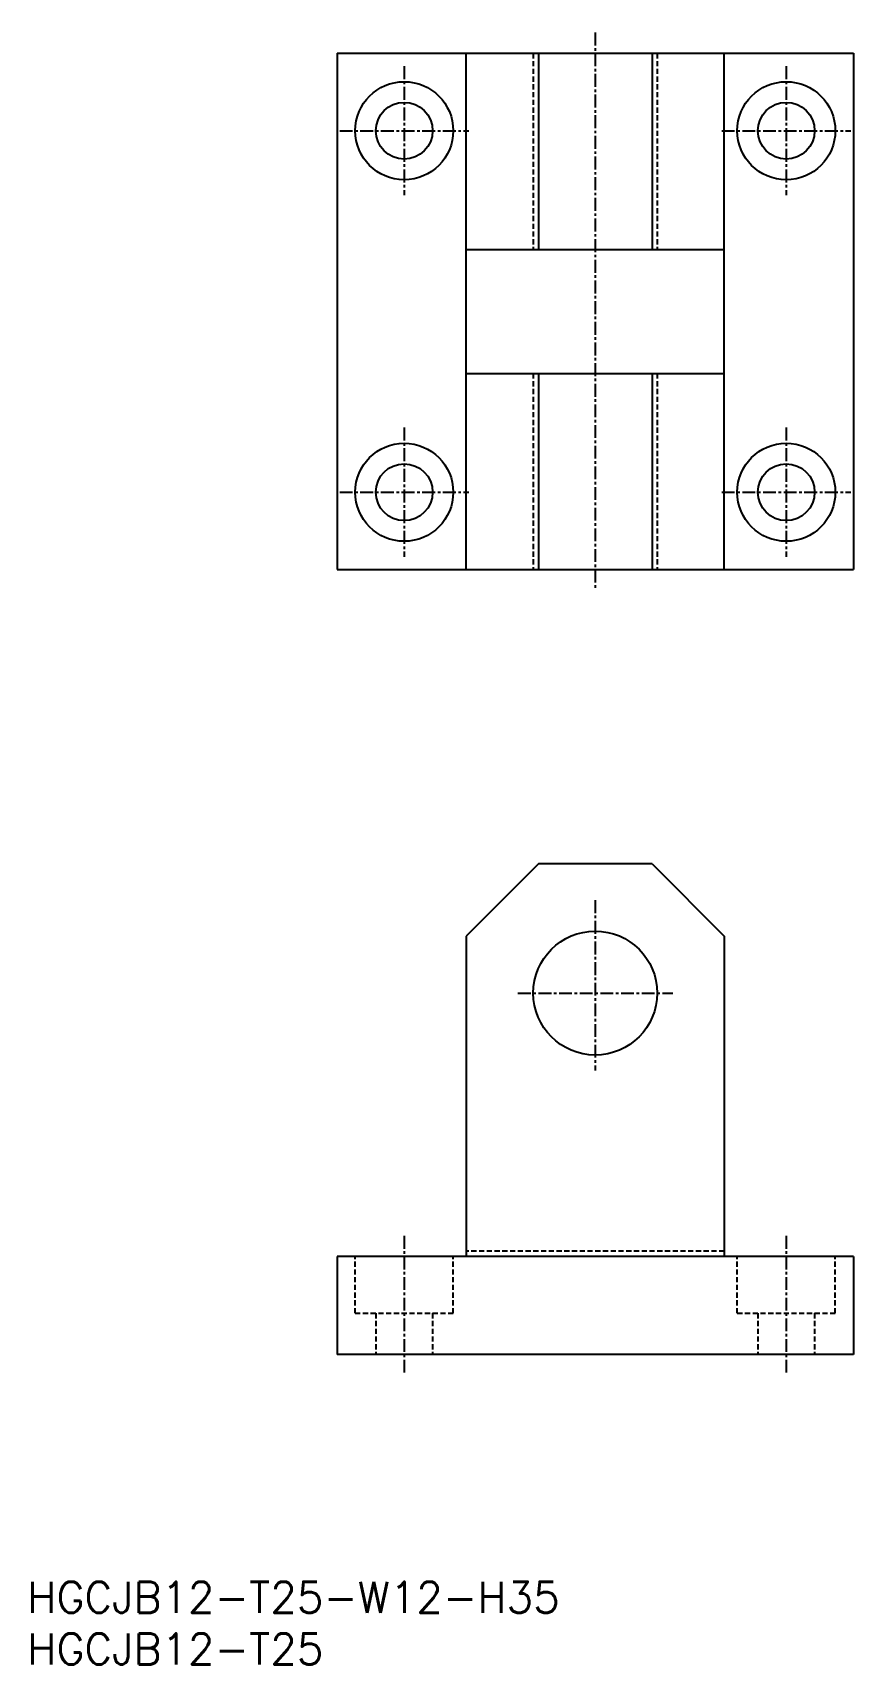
# Model space of a CAD drawing. Extents: x 1 to 80, y 0 to 158.
import ezdxf

# ---------------------------------------------------------------- set-up
doc = ezdxf.new("R2010")
doc.units = 0
doc.linetypes.add('CENTER', pattern=[2, 1.25, -0.25, 0.25, -0.25])
doc.linetypes.add('DASHED', pattern=[0.75, 0.5, -0.25])
doc.layers.get('0').update_dxf_attribs({"linetype": 'CONTINUOUS'})
doc.layers.add('CENTER', color=1, linetype='CENTER')
doc.styles.get("Standard").update_dxf_attribs({"font": 'txt.shx'})

# ---------------------------------------------------------------- blocks, each defined once
blk = doc.blocks.new('*U14')
at = {"color": 7, "linetype": 'CONTINUOUS'}
blk.add_text('HGCJB12-T25', height=3, dxfattribs=at).set_placement((0, 0))
blk = doc.blocks.new('*U15')
at = {"color": 7, "linetype": 'CONTINUOUS'}
blk.add_text('HGCJB12-T25-W12-H35', height=3, dxfattribs=at).set_placement((0, 5))

msp = doc.modelspace()

# ---------------------------------------------------------------- linework, layer by layer
at = {"color": 7, "linetype": 'CONTINUOUS'}
for p, q in [((30, 156), (30, 106)), ((30, 156), (80, 156)), ((42.5, 106), (42.5, 156)), ((49.5, 156), (49.5, 137)), ((60.5, 156), (60.5, 137)), ((67.5, 106), (67.5, 156)), ((80, 156), (80, 106)), ((42.5, 137), (67.5, 137)), ((42.5, 125), (67.5, 125)), ((49.5, 125), (49.5, 106)), ((60.5, 125), (60.5, 106)), ((30, 106), (80, 106)), ((49.5, 77.5), (42.5, 70.5)), ((60.5, 77.5), (49.5, 77.5)), ((60.5, 77.5), (67.5, 70.5)), ((42.5, 70.5), (42.5, 39.5)), ((67.5, 70.5), (67.5, 39.5)), ((30, 39.5), (30, 30)), ((80, 39.5), (30, 39.5)), ((80, 39.5), (80, 30)), ((80, 30), (30, 30))]:
    msp.add_line(p, q, dxfattribs=at)
at = {"color": 3, "linetype": 'DASHED'}
for p, q in [((49, 156), (49, 137)), ((61, 156), (61, 137)), ((49, 125), (49, 106)), ((61, 125), (61, 106)), ((67.5, 40), (42.5, 40)), ((31.75, 34), (31.75, 39.5)), ((41.25, 34), (41.25, 39.5)), ((68.75, 34), (68.75, 39.5)), ((78.25, 34), (78.25, 39.5)), ((31.75, 34), (41.25, 34)), ((33.75, 34), (33.75, 30)), ((39.25, 34), (39.25, 30)), ((68.75, 34), (78.25, 34)), ((70.75, 34), (70.75, 30)), ((76.25, 34), (76.25, 30))]:
    msp.add_line(p, q, dxfattribs=at)
at = {"color": 7, "linetype": 'CONTINUOUS'}
for centre, radius in [((36.5, 148.5), 4.75), ((73.5, 148.5), 4.75), ((36.5, 148.5), 2.75), ((73.5, 148.5), 2.75), ((36.5, 113.5), 4.75), ((73.5, 113.5), 4.75), ((36.5, 113.5), 2.75), ((73.5, 113.5), 2.75), ((55, 65), 6)]:
    msp.add_circle(centre, radius, dxfattribs=at)
at = {"layer": 'CENTER', "color": 1, "linetype": 'CENTER'}
for p, q in [((55, 158), (55, 104)), ((36.5, 154.75), (36.5, 142.25)), ((73.5, 154.75), (73.5, 142.25)), ((30.25, 148.5), (42.75, 148.5)), ((67.25, 148.5), (79.75, 148.5)), ((36.5, 119.75), (36.5, 107.25)), ((73.5, 119.75), (73.5, 107.25)), ((30.25, 113.5), (42.75, 113.5)), ((67.25, 113.5), (79.75, 113.5)), ((55, 74), (55, 57.5)), ((47.5, 65), (62.5, 65)), ((36.5, 41.5), (36.5, 28)), ((73.5, 41.5), (73.5, 28))]:
    msp.add_line(p, q, dxfattribs=at)

# ---------------------------------------------------------------- block references
at = {"color": 7, "linetype": 'CONTINUOUS'}
for name in ['*U15', '*U14']:
    msp.add_blockref(name, (0, 0), dxfattribs=at)

doc.saveas('drawing.dxf')
